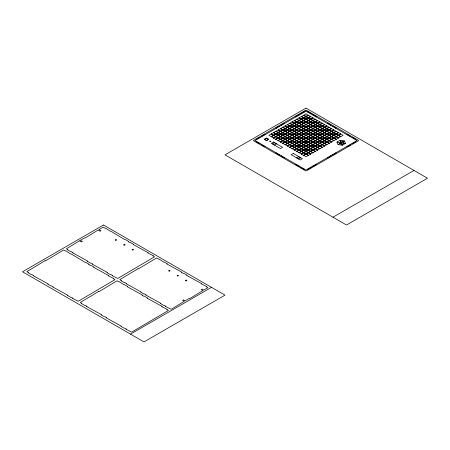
<?xml version="1.0" encoding="UTF-8"?>
<svg xmlns="http://www.w3.org/2000/svg" width="450" height="450" viewBox="0 0 450 450"><rect width="100%" height="100%" fill="white"/><g stroke="black" fill="none" stroke-linecap="round" stroke-linejoin="round"><path stroke-width="0.67" d="M256.545 141.463L256.191 141.671L259.566 143.618L259.92 143.415M307.569 112.005L307.924 111.802L311.299 113.749L310.944 113.957M271.209 136.547L273.375 135.298M280.485 131.192L282.651 129.938L280.485 128.689M289.766 125.831L291.926 124.582L289.766 123.334M298.884 120.566L296.724 121.815L294.559 120.566M308.166 115.211L306 116.46L303.834 115.211M271.209 136.637L308.317 115.211M271.361 136.637L273.527 135.382M280.642 131.276L282.803 130.028L284.968 131.276L282.803 132.531M289.918 125.921L292.084 124.672L294.249 125.921L292.084 127.17M299.042 120.656L296.876 121.905L299.042 123.154L301.207 121.905M308.317 115.296L306.152 116.55L308.317 117.799L310.483 116.55M261.608 144.388L261.253 144.591L264.628 146.542L264.983 146.334M312.632 114.93L312.986 114.728L316.361 116.674L316.007 116.876M273.527 137.886L275.692 136.637M273.527 137.976L310.641 116.55M273.684 137.976L275.844 136.721M282.96 132.615L285.126 131.366L287.291 132.615L285.126 133.869M292.236 127.26L294.401 126.011L296.567 127.26L294.401 128.509M301.359 121.995L299.194 123.244L301.359 124.492L303.525 123.244M310.641 116.634L308.475 117.889L310.641 119.138L312.806 117.889M275.844 139.224L278.01 137.976M275.844 139.314L312.958 117.889M276.002 139.314L278.168 138.066M285.278 133.954L287.443 132.705L289.609 133.954L287.443 135.208M294.559 128.599L296.724 127.35L298.884 128.599L296.724 129.847M303.683 123.334L301.517 124.582L303.683 125.831L305.848 124.582M312.958 117.979L310.793 119.228L312.958 120.476L315.124 119.228M278.168 140.563L280.333 139.314M278.168 140.653L315.276 119.228M280.485 141.902L282.651 140.653M289.766 136.547L291.926 135.298L289.766 134.044M299.042 131.192L301.207 129.938L299.042 128.689M308.166 125.921L306 127.17L303.834 125.921M317.441 120.566L315.276 121.815L313.11 120.566M280.485 141.992L317.599 120.566M280.642 141.992L282.803 140.743M289.918 136.637L292.084 135.382L294.249 136.637L292.084 137.886M299.194 131.276L301.359 130.028L303.525 131.276L301.359 132.531M308.317 126.011L306.152 127.26L308.317 128.509L310.483 127.26M317.599 120.656L315.433 121.905L317.599 123.154L319.764 121.905M282.803 143.241L284.968 141.992M282.808 143.331L319.916 121.905M282.96 143.331L285.126 142.082M292.236 137.976L294.401 136.721L296.567 137.976L294.401 139.224M301.517 132.615L303.683 131.366L305.848 132.615L303.683 133.869M310.641 127.35L308.475 128.599L310.641 129.847L312.806 128.599M319.916 121.995L317.751 123.244L319.916 124.492L322.082 123.244M285.126 144.579L287.291 143.331M285.126 144.669L322.234 123.244M285.278 144.669L287.443 143.421M294.559 139.314L296.724 138.066L298.884 139.314M303.834 133.954L306 132.705L308.166 133.954M312.958 128.689L310.793 129.938L312.958 131.192M322.234 123.334L320.074 124.582L322.234 125.831M287.443 146.008L324.557 124.582M287.601 146.008L289.766 144.759M296.876 140.653L299.042 139.404L301.207 140.653L299.042 141.902M306.152 135.298L308.317 134.044L310.483 135.298L308.317 136.547M315.276 130.028L313.11 131.276L315.276 132.531L317.441 131.276M324.557 124.672L322.391 125.921L324.557 127.17L326.723 125.921M276.272 152.854L275.918 153.056L279.293 155.002L279.647 154.8M327.291 123.396L327.645 123.188L331.02 125.139L330.666 125.342M289.766 147.257L291.926 146.008M289.766 147.347L326.874 125.921M289.918 147.347L292.084 146.098M299.194 141.992L301.359 140.743L303.525 141.992L301.359 143.241M308.475 136.637L310.641 135.382L312.806 136.637L310.641 137.886M317.599 131.366L315.433 132.615L317.599 133.869L319.764 132.615M326.874 126.011L324.709 127.26L326.874 128.509L329.04 127.26M292.084 148.596L294.249 147.347M292.084 148.686L329.192 127.26M292.236 148.686L294.401 147.437M301.517 143.331L303.683 142.082L305.848 143.331L303.683 144.579M310.793 137.976L312.958 136.721L315.124 137.976L312.958 139.224M319.916 132.705L317.751 133.954L319.916 135.208L322.082 133.954M329.192 127.35L327.032 128.599L329.192 129.847L331.358 128.599M281.334 155.773L280.98 155.981L284.355 157.928L284.709 157.725M332.353 126.315L332.707 126.112L336.082 128.059L335.728 128.267M294.401 149.934L296.567 148.686M294.401 150.024L331.515 128.599M294.559 150.024L296.724 148.776M303.834 144.669L306 143.421L308.166 144.669M313.11 139.314L315.276 138.066L317.441 139.314M322.234 134.044L320.074 135.298L322.234 136.547M331.515 128.689L329.349 129.938L331.515 131.192M296.724 151.363L333.832 129.938M296.876 151.363L299.042 150.114M306.152 146.008L308.317 144.759L310.483 146.008L308.317 147.257M315.433 140.653L317.599 139.404L319.764 140.653L317.599 141.902M324.557 135.382L322.391 136.637L324.557 137.886L326.723 136.637M333.832 130.028L331.667 131.276L333.832 132.531L335.998 131.276M299.042 152.618L301.207 151.363M299.042 152.702L336.156 131.276M299.194 152.702L301.359 151.453M308.475 147.347L310.641 146.098L312.806 147.347L310.641 148.596M317.751 141.992L319.916 140.743L322.082 141.992L319.916 143.241M326.874 136.721L324.709 137.976L326.874 139.224L329.04 137.976M336.156 131.366L333.99 132.615L336.156 133.869L338.316 132.615M301.359 153.956L303.525 152.702M301.359 154.046L338.473 132.615M301.517 154.046L303.683 152.792M310.793 148.686L312.958 147.437L315.124 148.686L312.958 149.934M320.074 143.331L322.234 142.082L324.399 143.331L322.234 144.579M329.192 138.066L327.032 139.314L329.192 140.563L331.358 139.314M338.473 132.705L336.308 133.954L338.473 135.208L340.639 133.954M303.683 155.295L305.848 154.046M303.683 155.385L340.791 133.954M295.993 164.239L295.639 164.441L299.014 166.393L299.368 166.185M347.017 134.781L347.372 134.578L350.747 136.524L350.392 136.727M336.921 142.076L340.071 140.259L344.368 140.923L345.521 143.409L342.371 145.226L338.074 144.562L336.921 142.076L345.521 143.409M338.074 144.562L344.368 140.923M301.056 167.164L300.701 167.366L304.076 169.312L304.431 169.11M352.08 137.706L352.434 137.498L355.809 139.449L355.455 139.652M130.5 334.119L211.5 287.353M333 217.204L414 170.443M304.431 112.005L304.076 111.802L300.701 113.749L301.056 113.957M355.455 141.463L355.809 141.671L352.434 143.618L352.08 143.415M338.625 135.298L340.791 136.547M303.683 115.211L340.791 136.637M303.683 115.296L305.848 116.55L303.683 117.799L301.517 116.55M312.958 120.656L315.124 121.905L312.958 123.154L310.793 121.905M322.082 125.921L319.916 124.672L317.751 125.921L319.916 127.17M331.358 131.276L329.192 130.028L327.032 131.276L329.192 132.531M338.473 135.382L340.639 136.637M299.368 114.93L299.014 114.728L295.639 116.674L295.993 116.876M350.392 144.388L350.747 144.591L347.372 146.542L347.017 146.334M336.308 136.637L338.473 137.886M301.359 116.55L338.473 137.976M301.359 116.634L303.525 117.889L301.359 119.138L299.194 117.889M310.641 121.995L312.806 123.244L310.641 124.492L308.475 123.244M319.764 127.26L317.599 126.011L315.433 127.26L317.599 128.509M329.04 132.615L326.874 131.366L324.709 132.615L326.874 133.869M336.156 136.721L338.316 137.976M333.99 137.976L336.156 139.224M299.042 117.889L336.156 139.314M299.042 117.979L301.207 119.228L299.042 120.476L296.876 119.228M308.317 123.334L310.483 124.582L308.317 125.831L306.152 124.582M317.441 128.599L315.276 127.35L313.11 128.599L315.276 129.847M326.723 133.954L324.557 132.705L322.391 133.954L324.557 135.208M333.832 138.066L335.998 139.314M331.667 139.314L333.832 140.563M296.724 119.228L333.832 140.653M329.349 140.653L331.515 141.902M294.401 120.566L331.515 141.992M294.401 120.656L296.567 121.905L294.401 123.154L292.236 121.905M303.683 126.011L305.848 127.26L303.683 128.509L301.517 127.26M312.806 131.276L310.641 130.028L308.475 131.276L310.641 132.531M322.082 136.637L319.916 135.382L317.751 136.637L319.916 137.886M329.192 140.743L331.358 141.992M327.032 141.992L329.192 143.241M292.084 121.905L329.192 143.331M292.084 121.995L294.249 123.244L292.084 124.492L289.918 123.244M301.359 127.35L303.525 128.599L301.359 129.847L299.194 128.599M310.483 132.615L308.317 131.366L306.152 132.615L308.317 133.869M319.764 137.976L317.599 136.721L315.433 137.976L317.599 139.224M326.874 142.082L329.04 143.331M324.709 143.331L326.874 144.579M289.766 123.244L326.874 144.669M324.557 143.421L326.723 144.669M287.443 124.582L324.557 146.008M287.443 124.672L289.609 125.921L287.443 127.17L285.278 125.921M296.724 130.028L298.884 131.276L296.724 132.531L294.559 131.276M305.848 135.298L303.683 134.044L301.517 135.298L303.683 136.547M315.124 140.653L312.958 139.404L310.793 140.653L312.958 141.902M322.234 144.759L324.399 146.008M284.709 123.396L284.355 123.188L280.98 125.139L281.334 125.342M335.728 152.854L336.082 153.056L332.707 155.002L332.353 154.8M320.074 146.008L322.234 147.257M285.126 125.921L322.234 147.347M285.126 126.011L287.291 127.26L285.126 128.509L282.96 127.26M294.401 131.366L296.567 132.615L294.401 133.869L292.236 132.615M303.525 136.637L301.359 135.382L299.194 136.637L301.359 137.886M312.806 141.992L310.641 140.743L308.475 141.992L310.641 143.241M319.916 146.098L322.082 147.347M317.751 147.347L319.916 148.596M282.803 127.26L319.916 148.686M282.803 127.35L284.968 128.599L282.803 129.847L280.642 128.599M292.084 132.705L294.249 133.954L292.084 135.208L289.918 133.954M301.207 137.976L299.042 136.721L296.876 137.976L299.042 139.224M310.483 143.331L308.317 142.082L306.152 143.331L308.317 144.579M317.599 147.437L319.764 148.686M279.647 126.315L279.293 126.112L275.918 128.059L276.272 128.267M330.666 155.773L331.02 155.981L327.645 157.928L327.291 157.725M315.433 148.686L317.599 149.934M280.485 128.599L317.599 150.024M315.276 148.776L317.441 150.024M278.168 129.938L315.276 151.363M278.168 130.028L280.333 131.276L278.168 132.531L276.002 131.276M287.443 135.382L289.609 136.637L287.443 137.886L285.278 136.637M296.567 140.653L294.401 139.404L292.236 140.653L294.401 141.902M305.848 146.008L303.683 144.759L301.517 146.008L303.683 147.257M312.958 150.114L315.124 151.363M310.793 151.363L312.958 152.618M275.844 131.276L312.958 152.702M275.844 131.366L278.01 132.615L275.844 133.869L273.684 132.615M285.126 136.721L287.291 137.976L285.126 139.224L282.96 137.976M294.249 141.992L292.084 140.743L289.918 141.992L292.084 143.241M303.525 147.347L301.359 146.098L299.194 147.347L301.359 148.596M310.641 151.453L312.806 152.702M308.475 152.702L310.641 153.956M273.527 132.615L310.641 154.046M273.527 132.705L275.692 133.954L273.527 135.208L271.361 133.954M282.803 138.066L284.968 139.314L282.803 140.563L280.642 139.314M291.926 143.331L289.766 142.082L287.601 143.331L289.766 144.579M301.207 148.686L299.042 147.437L296.876 148.686L299.042 149.934M308.317 152.792L310.483 154.046M306.152 154.046L308.317 155.295M271.209 133.954L308.317 155.385M264.983 134.781L264.628 134.578L261.253 136.524L261.608 136.727M316.007 164.239L316.361 164.441L312.986 166.393L312.632 166.185M259.92 137.706L259.566 137.498L256.191 139.449L256.545 139.652M310.944 167.164L311.299 167.366L307.924 169.312L307.569 169.11M340.071 140.259L342.371 145.226M343.716 141.3L343.446 143.083L342.208 144.866L339.874 143.516L340.487 141.159L343.716 141.3M103.5 225L22.5 271.766L144 341.91L225 295.149L103.5 225M306 108.09L225 154.851L346.5 225L427.5 178.234L306 108.09M45.062 260.685L26.854 271.609L28.423 272.514L28.069 272.722L31.444 274.669L31.798 274.466L33.486 275.439L33.131 275.642L48.144 283.905L47.79 284.108L51.165 286.054L51.519 285.851L53.207 286.824L52.852 287.032L67.871 295.29L67.517 295.493L70.892 297.444L71.246 297.236L72.934 298.209L72.579 298.418L78.233 301.269L115.003 279.636L113.434 278.724L113.788 278.522L108.371 275.805L108.726 275.597L93.707 267.339L94.061 267.137L90.686 265.185L90.332 265.393L88.644 264.414L88.999 264.212L85.624 262.266L85.269 262.468L70.965 253.8L70.611 254.002L65.903 250.875L65.548 251.083L63.624 249.969L45.416 260.893L45.062 260.685M79.521 240.795L66.375 248.794L67.944 249.699L67.59 249.902L70.965 251.854L71.319 251.646L73.007 252.619L72.653 252.827L87.666 261.084L87.311 261.287L90.686 263.239L91.041 263.036L92.728 264.009L92.374 264.212L107.392 272.469L107.038 272.678L110.413 274.624L110.767 274.421L112.455 275.394L112.101 275.597L117.754 278.454L154.524 256.815L152.955 255.909L153.309 255.707L147.893 252.984L148.247 252.782L133.228 244.524L133.582 244.316L130.207 242.37L129.853 242.572L128.166 241.599L128.52 241.397L125.145 239.445L124.791 239.653L110.486 230.985L110.132 231.188L105.424 228.06L105.069 228.263L103.146 227.154L98.927 229.59L100.969 230.766L100.125 231.255L98.083 230.074L84.938 238.072L84.583 237.87L80.364 240.306L82.406 241.487L81.562 241.971L79.521 240.795M305.432 110.362L253.699 140.231A0.804 0.461 0 0 0 253.699 140.884L305.432 170.752A0.804 0.461 0 0 0 306.568 170.752L358.301 140.884A0.804 0.461 0 0 0 358.301 140.231L306.568 110.362A0.804 0.461 0 0 0 305.432 110.362M306 111.099L254.976 140.558L306 170.016L357.024 140.558L306 111.099M306 113.867L268.886 135.298L306 156.724L343.114 135.298L306 113.867M266.524 138.088L264.358 139.337L266.524 140.586L268.689 139.337L266.524 138.088M266.524 138.178L264.516 139.337L266.524 140.501L268.537 139.337L266.524 138.178M275.844 134.044L273.684 135.298L275.844 136.547L278.01 135.298L275.844 134.044M278.168 132.705L276.002 133.954L278.168 135.208L280.333 133.954L278.168 132.705M280.485 131.366L278.319 132.615L280.485 133.869L282.651 132.615L280.485 131.366M285.126 128.689L282.96 129.938L285.126 131.192L287.291 129.938L285.126 128.689M287.443 127.35L285.278 128.599L287.443 129.847L289.609 128.599L287.443 127.35M289.766 126.011L287.601 127.26L289.766 128.509L291.926 127.26L289.766 126.011M294.401 123.334L292.236 124.582L294.401 125.831L296.567 124.582L294.401 123.334M296.724 121.995L294.559 123.244L296.724 124.492L298.884 123.244L296.724 121.995M301.359 119.317L299.194 120.566L301.359 121.815L303.525 120.566L301.359 119.317M303.683 117.979L301.517 119.228L303.683 120.476L305.848 119.228L303.683 117.979M306 116.634L303.834 117.889L306 119.138L308.166 117.889L306 116.634M278.168 135.382L276.002 136.637L278.168 137.886L280.333 136.637L278.168 135.382M280.485 134.044L278.319 135.298L280.485 136.547L282.651 135.298L280.485 134.044M282.803 132.705L280.642 133.954L282.803 135.208L284.968 133.954L282.803 132.705M287.443 130.028L285.278 131.276L287.443 132.531L289.609 131.276L287.443 130.028M289.766 128.689L287.601 129.938L289.766 131.192L291.926 129.938L289.766 128.689M292.084 127.35L289.918 128.599L292.084 129.847L294.249 128.599L292.084 127.35M296.724 124.672L294.559 125.921L296.724 127.17L298.884 125.921L296.724 124.672M299.042 123.334L296.876 124.582L299.042 125.831L301.207 124.582L299.042 123.334M303.683 120.656L301.517 121.905L303.683 123.154L305.848 121.905L303.683 120.656M306 119.317L303.834 120.566L306 121.815L308.166 120.566L306 119.317M308.317 117.979L306.152 119.228L308.317 120.476L310.483 119.228L308.317 117.979M269.977 141.446L269.691 141.086L270.54 141.12L270.782 141.519L269.977 141.446M280.485 136.721L278.319 137.976L280.485 139.224L282.651 137.976L280.485 136.721M282.803 135.382L280.642 136.637L282.803 137.886L284.968 136.637L282.803 135.382M285.126 134.044L282.96 135.298L285.126 136.547L287.291 135.298L285.126 134.044M289.766 131.366L287.601 132.615L289.766 133.869L291.926 132.615L289.766 131.366M292.084 130.028L289.918 131.276L292.084 132.531L294.249 131.276L292.084 130.028M294.401 128.689L292.236 129.938L294.401 131.192L296.567 129.938L294.401 128.689M299.042 126.011L296.876 127.26L299.042 128.509L301.207 127.26L299.042 126.011M301.359 124.672L299.194 125.921L301.359 127.17L303.525 125.921L301.359 124.672M306 121.995L303.834 123.244L306 124.492L308.166 123.244L306 121.995M308.317 120.656L306.152 121.905L308.317 123.154L310.483 121.905L308.317 120.656M310.641 119.317L308.475 120.566L310.641 121.815L312.806 120.566L310.641 119.317M273.476 142.02L271.311 143.269L280.434 148.539L282.6 147.291L273.476 142.02M274.534 142.723L272.526 143.882L274.534 145.046L276.548 143.882L274.534 142.723M285.126 139.404L282.96 140.653L285.126 141.902L287.291 140.653L285.126 139.404M287.443 138.066L285.278 139.314L287.443 140.563L289.609 139.314L287.443 138.066M289.766 136.721L287.601 137.976L289.766 139.224L291.926 137.976L289.766 136.721M294.401 134.044L292.236 135.298L294.401 136.547L296.567 135.298L294.401 134.044M296.724 132.705L294.559 133.954L296.724 135.208L298.884 133.954L296.724 132.705M299.042 131.366L296.876 132.615L299.042 133.869L301.207 132.615L299.042 131.366M303.683 128.689L301.517 129.938L303.683 131.192L305.848 129.938L303.683 128.689M306 127.35L303.834 128.599L306 129.847L308.166 128.599L306 127.35M310.641 124.672L308.475 125.921L310.641 127.17L312.806 125.921L310.641 124.672M312.958 123.334L310.793 124.582L312.958 125.831L315.124 124.582L312.958 123.334M315.276 121.995L313.11 123.244L315.276 124.492L317.441 123.244L315.276 121.995M287.443 140.743L285.278 141.992L287.443 143.241L289.609 141.992L287.443 140.743M289.766 139.404L287.601 140.653L289.766 141.902L291.926 140.653L289.766 139.404M292.084 138.066L289.918 139.314L292.084 140.563L294.249 139.314L292.084 138.066M296.724 135.382L294.559 136.637L296.724 137.886L298.884 136.637L296.724 135.382M299.042 134.044L296.876 135.298L299.042 136.547L301.207 135.298L299.042 134.044M301.359 132.705L299.194 133.954L301.359 135.208L303.525 133.954L301.359 132.705M306 130.028L303.834 131.276L306 132.531L308.166 131.276L306 130.028M308.317 128.689L306.152 129.938L308.317 131.192L310.483 129.938L308.317 128.689M312.958 126.011L310.793 127.26L312.958 128.509L315.124 127.26L312.958 126.011M315.276 124.672L313.11 125.921L315.276 127.17L317.441 125.921L315.276 124.672M317.599 123.334L315.433 124.582L317.599 125.831L319.764 124.582L317.599 123.334M292.084 143.421L289.918 144.669L292.084 145.918L294.249 144.669L292.084 143.421M294.401 142.082L292.236 143.331L294.401 144.579L296.567 143.331L294.401 142.082M296.724 140.743L294.559 141.992L296.724 143.241L298.884 141.992L296.724 140.743M301.359 138.066L299.194 139.314L301.359 140.563L303.525 139.314L301.359 138.066M303.683 136.721L301.517 137.976L303.683 139.224L305.848 137.976L303.683 136.721M306 135.382L303.834 136.637L306 137.886L308.166 136.637L306 135.382M310.641 132.705L308.475 133.954L310.641 135.208L312.806 133.954L310.641 132.705M312.958 131.366L310.793 132.615L312.958 133.869L315.124 132.615L312.958 131.366M317.599 128.689L315.433 129.938L317.599 131.192L319.764 129.938L317.599 128.689M319.916 127.35L317.751 128.599L319.916 129.847L322.082 128.599L319.916 127.35M322.234 126.011L320.074 127.26L322.234 128.509L324.399 127.26L322.234 126.011M294.401 144.759L292.236 146.008L294.401 147.257L296.567 146.008L294.401 144.759M296.724 143.421L294.559 144.669L296.724 145.918L298.884 144.669L296.724 143.421M299.042 142.082L296.876 143.331L299.042 144.579L301.207 143.331L299.042 142.082M303.683 139.404L301.517 140.653L303.683 141.902L305.848 140.653L303.683 139.404M306 138.066L303.834 139.314L306 140.563L308.166 139.314L306 138.066M308.317 136.721L306.152 137.976L308.317 139.224L310.483 137.976L308.317 136.721M312.958 134.044L310.793 135.298L312.958 136.547L315.124 135.298L312.958 134.044M315.276 132.705L313.11 133.954L315.276 135.208L317.441 133.954L315.276 132.705M319.916 130.028L317.751 131.276L319.916 132.531L322.082 131.276L319.916 130.028M322.234 128.689L320.074 129.938L322.234 131.192L324.399 129.938L322.234 128.689M324.557 127.35L322.391 128.599L324.557 129.847L326.723 128.599L324.557 127.35M296.724 146.098L294.559 147.347L296.724 148.596L298.884 147.347L296.724 146.098M299.042 144.759L296.876 146.008L299.042 147.257L301.207 146.008L299.042 144.759M301.359 143.421L299.194 144.669L301.359 145.918L303.525 144.669L301.359 143.421M306 140.743L303.834 141.992L306 143.241L308.166 141.992L306 140.743M308.317 139.404L306.152 140.653L308.317 141.902L310.483 140.653L308.317 139.404M310.641 138.066L308.475 139.314L310.641 140.563L312.806 139.314L310.641 138.066M315.276 135.382L313.11 136.637L315.276 137.886L317.441 136.637L315.276 135.382M317.599 134.044L315.433 135.298L317.599 136.547L319.764 135.298L317.599 134.044M322.234 131.366L320.074 132.615L322.234 133.869L324.399 132.615L322.234 131.366M324.557 130.028L322.391 131.276L324.557 132.531L326.723 131.276L324.557 130.028M326.874 128.689L324.709 129.938L326.874 131.192L329.04 129.938L326.874 128.689M293.271 153.45L291.105 154.699L300.229 159.964L302.389 158.715L293.271 153.45M301.359 148.776L299.194 150.024L301.359 151.279L303.525 150.024L301.359 148.776M303.683 147.437L301.517 148.686L303.683 149.934L305.848 148.686L303.683 147.437M306 146.098L303.834 147.347L306 148.596L308.166 147.347L306 146.098M310.641 143.421L308.475 144.669L310.641 145.918L312.806 144.669L310.641 143.421M312.958 142.082L310.793 143.331L312.958 144.579L315.124 143.331L312.958 142.082M315.276 140.743L313.11 141.992L315.276 143.241L317.441 141.992L315.276 140.743M319.916 138.066L317.751 139.314L319.916 140.563L322.082 139.314L319.916 138.066M322.234 136.721L320.074 137.976L322.234 139.224L324.399 137.976L322.234 136.721M326.874 134.044L324.709 135.298L326.874 136.547L329.04 135.298L326.874 134.044M329.192 132.705L327.032 133.954L329.192 135.208L331.358 133.954L329.192 132.705M331.515 131.366L329.349 132.615L331.515 133.869L333.681 132.615L331.515 131.366M303.683 150.114L301.517 151.363L303.683 152.618L305.848 151.363L303.683 150.114M306 148.776L303.834 150.024L306 151.279L308.166 150.024L306 148.776M308.317 147.437L306.152 148.686L308.317 149.934L310.483 148.686L308.317 147.437M312.958 144.759L310.793 146.008L312.958 147.257L315.124 146.008L312.958 144.759M315.276 143.421L313.11 144.669L315.276 145.918L317.441 144.669L315.276 143.421M317.599 142.082L315.433 143.331L317.599 144.579L319.764 143.331L317.599 142.082M322.234 139.404L320.074 140.653L322.234 141.902L324.399 140.653L322.234 139.404M324.557 138.066L322.391 139.314L324.557 140.563L326.723 139.314L324.557 138.066M329.192 135.382L327.032 136.637L329.192 137.886L331.358 136.637L329.192 135.382M331.515 134.044L329.349 135.298L331.515 136.547L333.681 135.298L331.515 134.044M333.832 132.705L331.667 133.954L333.832 135.208L335.998 133.954L333.832 132.705M306 151.453L303.834 152.702L306 153.956L308.166 152.702L306 151.453M308.317 150.114L306.152 151.363L308.317 152.618L310.483 151.363L308.317 150.114M310.641 148.776L308.475 150.024L310.641 151.279L312.806 150.024L310.641 148.776M315.276 146.098L313.11 147.347L315.276 148.596L317.441 147.347L315.276 146.098M317.599 144.759L315.433 146.008L317.599 147.257L319.764 146.008L317.599 144.759M319.916 143.421L317.751 144.669L319.916 145.918L322.082 144.669L319.916 143.421M324.557 140.743L322.391 141.992L324.557 143.241L326.723 141.992L324.557 140.743M326.874 139.404L324.709 140.653L326.874 141.902L329.04 140.653L326.874 139.404M331.515 136.721L329.349 137.976L331.515 139.224L333.681 137.976L331.515 136.721M333.832 135.382L331.667 136.637L333.832 137.886L335.998 136.637L333.832 135.382M336.156 134.044L333.99 135.298L336.156 136.547L338.316 135.298L336.156 134.044M298.62 156.628L296.606 157.787L298.62 158.951L300.628 157.787L298.62 156.628M98.483 291.527L80.274 302.451L81.844 303.356L81.489 303.564L84.864 305.511L85.219 305.308L86.906 306.281L86.552 306.484L101.565 314.747L101.211 314.949L104.586 316.896L104.94 316.693L106.627 317.666L106.273 317.869L121.286 326.132L120.932 326.334L124.307 328.286L124.661 328.078L126.349 329.051L125.994 329.259L131.653 332.111L168.424 310.478L166.849 309.566L167.203 309.364L161.786 306.647L162.141 306.439L147.127 298.181L147.482 297.979L144.107 296.027L143.752 296.235L142.065 295.256L142.419 295.054L127.406 286.796L127.761 286.588L124.386 284.642L124.031 284.844L119.323 281.717L118.969 281.925L117.045 280.811L98.837 291.735L98.483 291.527M138.004 268.712L119.796 279.636L121.365 280.541L121.011 280.744L124.386 282.696L124.74 282.488L126.427 283.461L126.073 283.669L141.086 291.926L140.732 292.129L144.107 294.081L144.461 293.873L146.149 294.851L145.794 295.054L160.808 303.311L160.453 303.519L163.828 305.466L164.183 305.263L165.87 306.236L165.516 306.439L171.174 309.296L184.32 301.298L182.632 300.324L183.476 299.835L185.164 300.808L189.382 298.373L189.737 298.581L202.882 290.582L201.195 289.609L202.039 289.119L203.726 290.093L207.945 287.657L206.37 286.751L206.724 286.549L201.308 283.826L201.662 283.624L186.649 275.366L187.003 275.158L183.628 273.212L183.274 273.414L181.586 272.441L181.941 272.239L166.928 263.976L167.282 263.773L163.907 261.827L163.553 262.029L158.844 258.902L158.49 259.104L156.566 257.996L138.358 268.914L138.004 268.712M185.895 280.817A0.669 0.388 0 0 0 186.902 280.479A0.669 0.388 0 0 0 185.895 280.142A0.669 0.388 0 0 0 185.895 280.817M177.412 275.929A0.669 0.388 0 0 0 178.459 275.636A0.669 0.388 0 0 0 177.497 275.259A0.669 0.388 0 0 0 177.412 275.929M169.02 271.074A0.669 0.388 0 0 0 170.027 270.737A0.669 0.388 0 0 0 169.02 270.399A0.669 0.388 0 0 0 169.02 271.074M115.599 240.232A0.669 0.388 0 0 0 116.606 239.895A0.669 0.388 0 0 0 115.599 239.558A0.669 0.388 0 0 0 115.599 240.232M124.037 245.104A0.669 0.388 0 0 0 125.044 244.766A0.669 0.388 0 0 0 124.037 244.429A0.669 0.388 0 0 0 124.037 245.104M132.474 249.975A0.669 0.388 0 0 0 133.481 249.638A0.669 0.388 0 0 0 132.474 249.3A0.669 0.388 0 0 0 132.474 249.975"/></g></svg>
